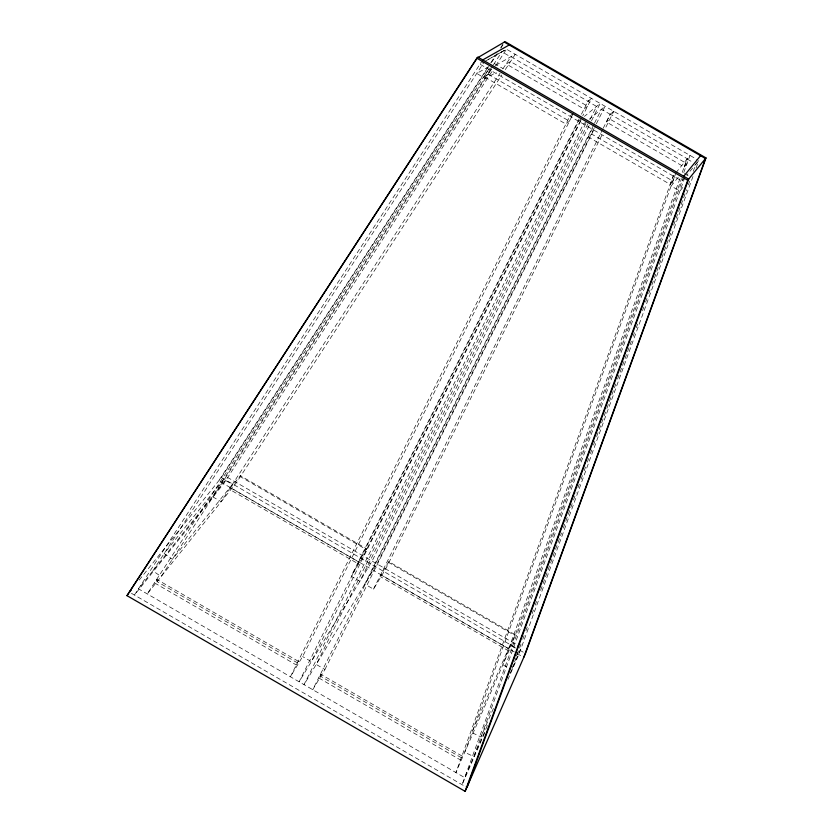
<?xml version="1.0" encoding="UTF-8"?>
<svg xmlns="http://www.w3.org/2000/svg" width="833" height="833" viewBox="0 0 833 833"><rect width="100%" height="100%" fill="white"/><g stroke="black" fill="none" stroke-linecap="round" stroke-linejoin="round"><path stroke-width="0.62" stroke-dasharray="4.17 3.12" d="M240.331 475.674L240.321 476.643L366.53 549.686L366.541 548.728L240.331 475.674L230.574 487.857L230.564 489.939L358.544 564.014L358.554 561.921L366.541 548.728M157.093 579.549L157.083 581.632L298.453 663.453L298.464 661.36L157.093 579.549L154.438 582.861L296.288 664.963L298.464 661.36M320.788 674.282L320.778 676.375L462.148 758.186L462.159 756.104L320.788 674.282L318.612 677.875L460.462 759.977L462.159 756.104M380.879 574.843L380.868 576.936L508.859 651.01L508.869 648.917L515.065 634.684L388.855 561.64L380.879 574.843L508.869 648.917M388.855 561.64L388.855 562.608L515.065 635.652L515.065 634.684M683.778 172.525L690.005 155.438L673.262 176.044L455.89 772.545L512.607 642.389L681.561 178.626M675.959 172.733L464.71 752.293L473.831 756.603L684.788 177.668L687.964 173.785M679.988 178.533L502.861 664.755L508.359 667.931M682.217 172.421L687.11 158.988L692.598 162.164M684.268 167.048L687.287 158.77L610.297 114.204L606.414 121.993L684.268 167.048L686.986 163.716L609.912 119.109L606.414 121.993M683.747 176.263L462.096 784.696L485.306 731.447M512.097 668.618L521 644.18M522.78 639.296L524.113 635.631M525.894 630.748L527.227 627.082M532.12 613.64L533.453 609.975M535.234 605.091L536.577 601.426M540.575 590.43L561.494 533.016M563.275 528.122L573.062 501.247M573.51 500.029L576.186 492.699M577.967 487.815L579.299 484.15M581.08 479.256L582.413 475.591M584.193 470.707L585.526 467.042M587.307 462.159L588.639 458.494M590.42 453.6L591.763 449.935M593.533 445.051L594.877 441.386M596.657 436.502L606.445 409.628M606.893 408.399L615.795 383.971M617.565 379.088L631.362 341.207M633.142 336.324L634.486 332.659M636.266 327.775L637.599 324.11M642.493 310.667L643.826 307.002M645.606 302.119L646.939 298.453M648.72 293.57L650.063 289.905M651.843 285.011L671.867 230.043M673.647 225.16L686.548 189.726M688.329 184.843L689.672 181.178M693.243 171.348L695.899 164.07L698.064 161.415M692.983 176.471L518.824 654.54L507.995 679.395M696.096 167.912L698.793 160.519M670.159 184.374L672.856 181.063L591.711 134.092L588.233 136.956L670.159 184.374L673.262 176.044M672.856 181.063L675.074 175.117M493.428 708.425L480.995 736.945L471.874 732.634L510.015 645.117L517.699 649.573M516.21 656.144L518.803 650.209M487.357 725.564L464.679 777.626L138.465 588.827L227.68 477.486L519.198 646.21M510.046 673.512L521.396 647.48M492.969 66.827L488.711 69.233L483.983 76.626L565.909 124.044L569.387 121.17L573.302 113.319M573.448 113.205L569.824 116.172L290.405 676.771L302.618 656.571L572.292 115.527M587.859 123.878L359.877 581.267L351.172 576.217L579.143 118.838M581.465 114.183L587.973 101.282L591.472 98.409L582.756 115.87M580.434 120.535L363.375 556.028L351.172 576.217M580.997 120.577L311.323 661.61L302.618 656.571M585.901 123.409L316.228 664.442L324.932 669.493L312.729 689.682L592.148 129.094L594.866 126.866M590.18 119.223L596.553 106.426L587.848 101.376L591.472 98.409M589.15 125.575L372.091 561.067L299.12 681.81L578.539 121.222L582.152 118.244M591.472 120.92L600.177 103.448L584.443 116.37M593.919 124.388L364.781 584.1L373.486 589.139L385.7 568.939L602.759 133.447M594.491 123.222L601.457 109.258L610.173 114.298L613.786 111.33L605.664 127.626M594.054 128.407L376.985 563.899L304.014 684.643L583.433 124.055L587.057 121.077M596.376 123.753L605.081 106.28L589.337 119.202M324.932 669.493L595.626 126.241M373.486 589.139L602.623 129.427M603.207 128.261L610.173 114.298M483.983 76.626L488.242 74.21L491.616 68.931L161.133 576.592L152.876 570.844L484.4 61.684M482.755 59.924L134.415 595.043L223.629 483.702L492.99 69.92M487.992 67.14L218.694 480.839L521.781 656.258M490.824 62.787L496.489 54.072M500.748 47.543L502.872 44.274M139.205 580.039L221.38 477.486L488.065 67.796M491.605 62.35L497.28 53.635M500.831 48.189L502.955 44.92M488.711 69.233L147.243 593.908L236.468 482.567L501.768 75.001M490.554 69.243L212.353 496.614L221.141 501.695L500.05 73.231M493.386 64.88L501.903 51.792L506.464 49.209L697.69 159.884M495.77 65.651L506.464 49.209L487.711 59.809M502.882 68.879L510.973 56.727L587.973 101.282M505.319 69.555L515.252 54.301L495.187 65.578M678.27 177.231L671.096 186.071L679.926 191.007L683.102 187.113M684.788 177.668L681.988 181.094L479.985 64.183L483.296 62.308M689.995 171.296L693.993 166.402M694.795 165.423L697.19 162.487M610.297 114.204L613.786 111.33M485.493 61.069L501.903 51.792L510.691 56.883M488.794 66.619L476.757 73.419L485.337 78.552L496.406 72.336M494.271 63.527L503.059 68.608M684.455 173.597L688.839 176.138M488.242 74.21L569.387 121.17M221.38 477.486L515.335 647.616M519.834 650.229L523.218 652.187M230.574 487.857L358.554 561.921M131.447 593.325L465.918 786.904M223.588 479.35L164.132 553.56L172.379 559.307L232.376 484.431L223.588 479.35M587.588 106.187L584.089 109.071L506.235 64.006L510.504 61.58L587.588 106.187"/><path stroke-width="1.25" d="M465.116 791.35L687.735 180.261L705.999 157.926L505.09 41.65L476.861 58.206L127.001 595.657L465.116 791.35L525.467 653.489L705.999 157.926M467.042 787.549L688.693 179.116L477.809 57.071L127.001 595.657M523.759 657.404L705.489 158.551L504.288 42.098M129.479 592.18L131.093 590.16M683.747 176.263L700.553 155.688M482.755 59.924L509.234 44.961M476.861 58.206L687.735 180.261"/></g></svg>
